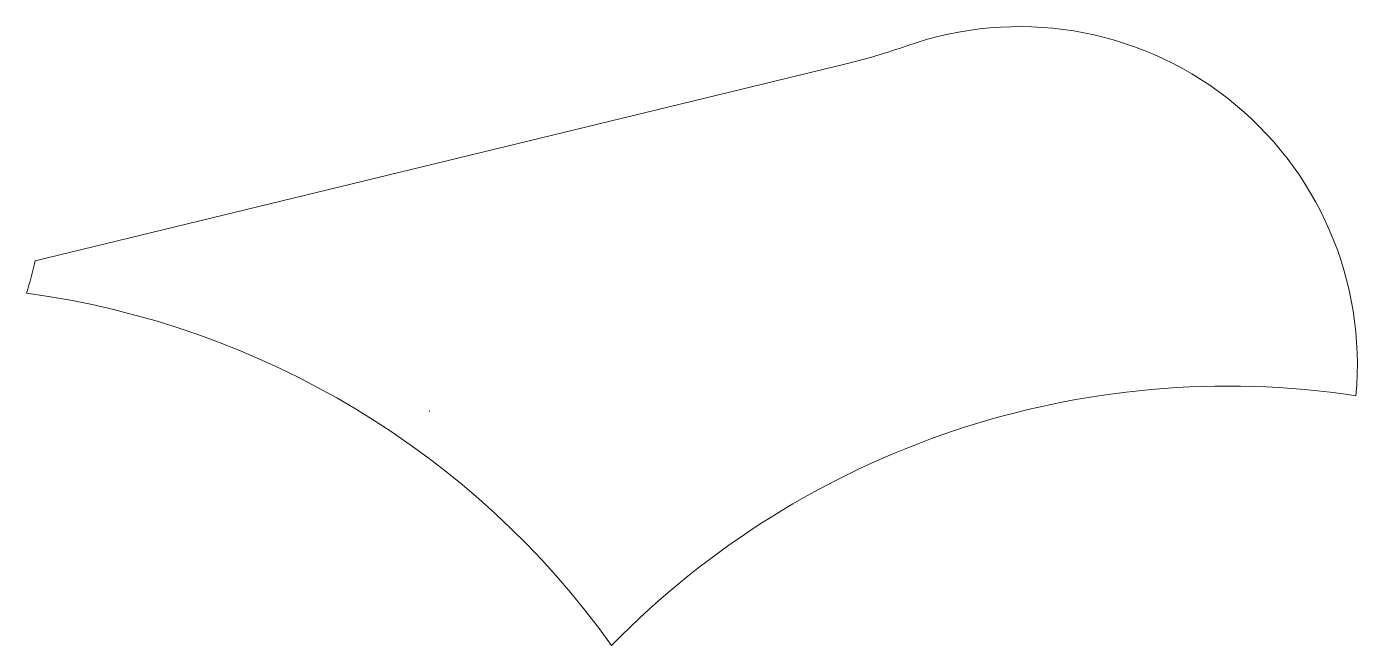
# Model space of a CAD drawing. Extents: x 118 to 519, y 28 to 214.
import ezdxf

# ---------------------------------------------------------------- set-up
doc = ezdxf.new("R2010")
doc.units = 0
doc.layers.add('input', color=1, linetype='CONTINUOUS', lineweight=0)

msp = doc.modelspace()

# ---------------------------------------------------------------- linework, layer by layer
at = {"layer": 'input'}
msp.add_lwpolyline([(364.98, 203.24, 0.025104), (383.26, 208.67, -0.547073), (518.83, 102.98, 0.241142), (294.15, 27.54, 0.206712), (117.55, 133.94, 0.009697), (120.17, 143.68), (364.98, 203.24)], format="xyb", dxfattribs=at)
msp.add_point((239.14, 98.39), dxfattribs=at)

doc.saveas('drawing.dxf')
